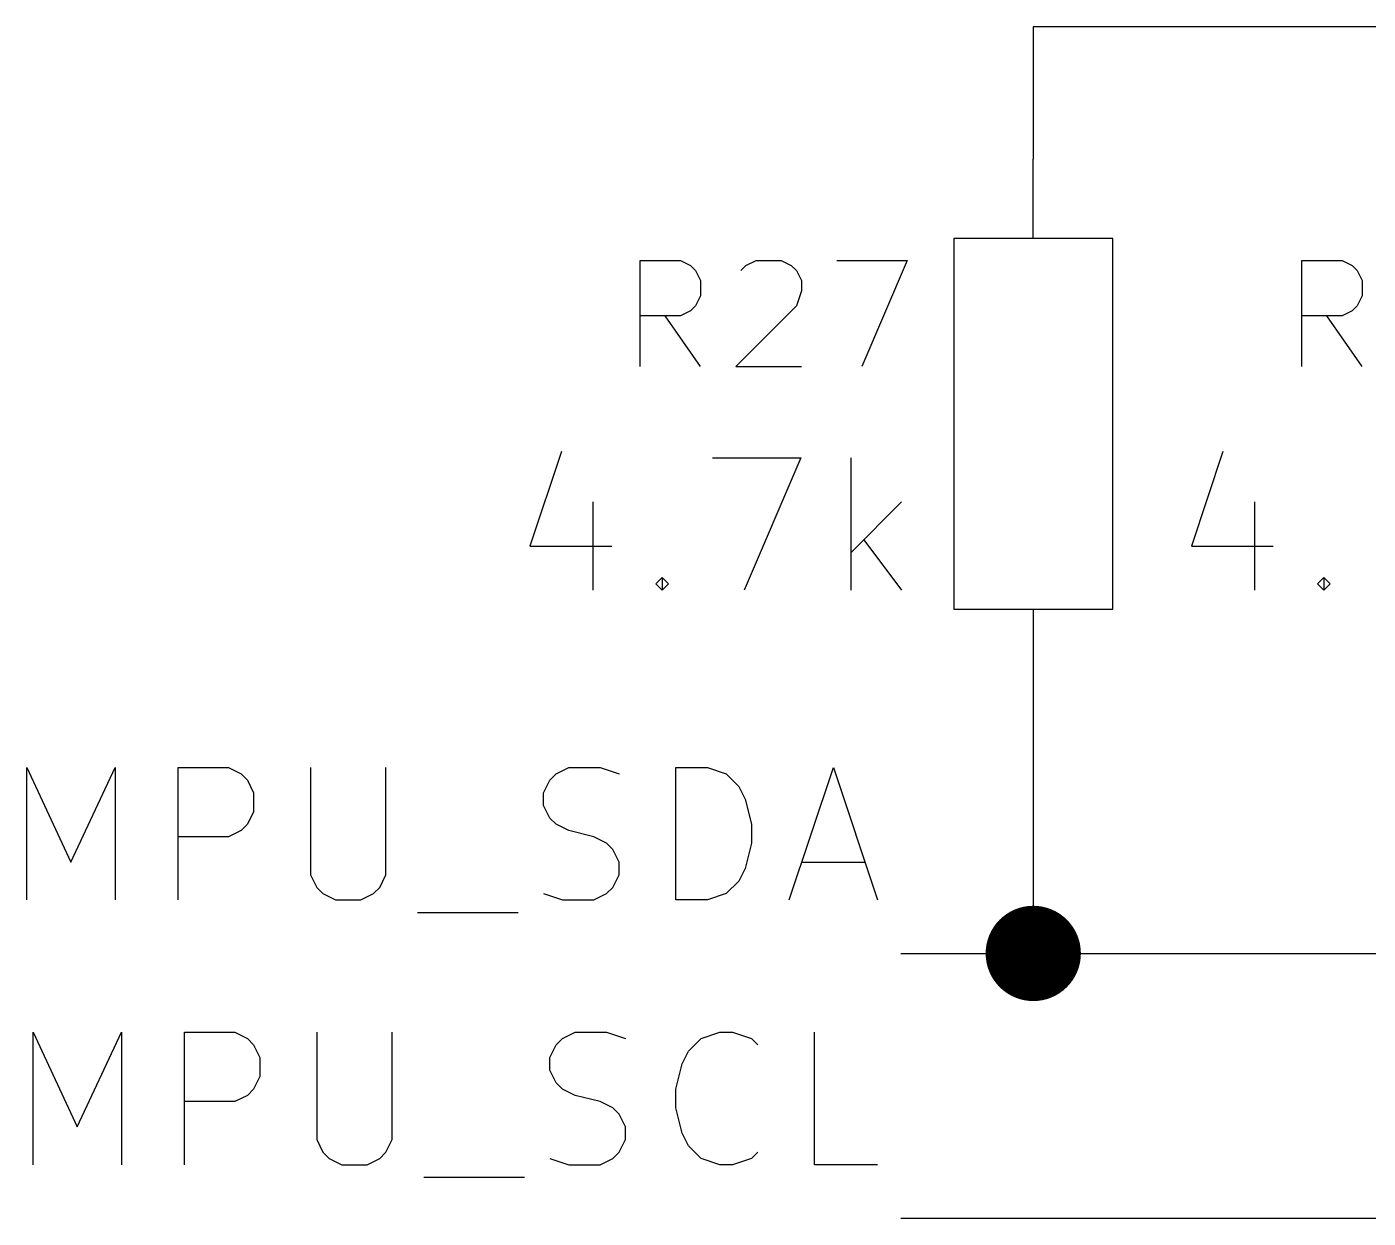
# Model space of a CAD drawing. Header units: inches. Extents: x 0.4 to 16.1, y -11.3 to -0.4.
# Drawn here: x 4.22 to 4.727, y -1.55 to -1.1 of the extents above; entities that cross this region are included whole.
import ezdxf

# ---------------------------------------------------------------- set-up
doc = ezdxf.new("R2010")
doc.units = ezdxf.units.IN
doc.header["$MEASUREMENT"] = 0
for name, color, linetype in [('GREENSIXTYFIVE', 129, 'CONTINUOUS'), ('LIGHTGREEN', 92, 'CONTINUOUS'), ('RED', 14, 'CONTINUOUS'), ('REDSIX', 19, 'CONTINUOUS')]:
    doc.layers.add(name, color=color, linetype=linetype)

msp = doc.modelspace()

# ---------------------------------------------------------------- linework, layer by layer
at = {"layer": 'GREENSIXTYFIVE', "linetype": 'CONTINUOUS'}
for p, q in [((4.45143, -1.22824), (4.45143, -1.18824)), ((4.45143, -1.18824), (4.46667, -1.18824)), ((4.46667, -1.18824), (4.47048, -1.19015)), ((4.47048, -1.19015), (4.47238, -1.19205)), ((4.48952, -1.19205), (4.49143, -1.19015)), ((4.49143, -1.19015), (4.49524, -1.18824)), ((4.49524, -1.18824), (4.50476, -1.18824)), ((4.50476, -1.18824), (4.50857, -1.19015)), ((4.50857, -1.19015), (4.51048, -1.19205)), ((4.52571, -1.18824), (4.55238, -1.18824)), ((4.55238, -1.18824), (4.53524, -1.22824)), ((4.70143, -1.22824), (4.70143, -1.18824)), ((4.70143, -1.18824), (4.71667, -1.18824)), ((4.71667, -1.18824), (4.72048, -1.19015)), ((4.72048, -1.19015), (4.72238, -1.19205)), ((4.47238, -1.19205), (4.47428, -1.19586)), ((4.47428, -1.19586), (4.47428, -1.20157)), ((4.51048, -1.19205), (4.51238, -1.19586)), ((4.51238, -1.19586), (4.51238, -1.19967)), ((4.72238, -1.19205), (4.72428, -1.19586)), ((4.72428, -1.19586), (4.72428, -1.20157)), ((4.51238, -1.19967), (4.51048, -1.20539)), ((4.47238, -1.20539), (4.47048, -1.20729)), ((4.47428, -1.20157), (4.47238, -1.20539)), ((4.51048, -1.20539), (4.48762, -1.22824)), ((4.72238, -1.20539), (4.72048, -1.20729)), ((4.72428, -1.20157), (4.72238, -1.20539)), ((4.46667, -1.20919), (4.45143, -1.20919)), ((4.47428, -1.22824), (4.46095, -1.20919)), ((4.47048, -1.20729), (4.46667, -1.20919)), ((4.71667, -1.20919), (4.70143, -1.20919)), ((4.72428, -1.22824), (4.71095, -1.20919)), ((4.72048, -1.20729), (4.71667, -1.20919)), ((4.48762, -1.22824), (4.51238, -1.22824)), ((4.42167, -1.26043), (4.40976, -1.29614)), ((4.67167, -1.26043), (4.65976, -1.29614)), ((4.47881, -1.2628), (4.51214, -1.2628)), ((4.51214, -1.2628), (4.49072, -1.3128)), ((4.53119, -1.3128), (4.53119, -1.2628)), ((4.43357, -1.27947), (4.43357, -1.3128)), ((4.55024, -1.27947), (4.53119, -1.29852)), ((4.68357, -1.27947), (4.68357, -1.3128)), ((4.40976, -1.29614), (4.44071, -1.29614)), ((4.53595, -1.29376), (4.55024, -1.3128)), ((4.65976, -1.29614), (4.69071, -1.29614)), ((4.45738, -1.31043), (4.45976, -1.30804)), ((4.45976, -1.3128), (4.45738, -1.31043)), ((4.45976, -1.30804), (4.46214, -1.31043)), ((4.45976, -1.30804), (4.45976, -1.3128)), ((4.46214, -1.31043), (4.45976, -1.3128)), ((4.70738, -1.31043), (4.70976, -1.30804)), ((4.70976, -1.3128), (4.70738, -1.31043)), ((4.70976, -1.30804), (4.71214, -1.31043)), ((4.70976, -1.30804), (4.70976, -1.3128)), ((4.71214, -1.31043), (4.70976, -1.3128))]:
    msp.add_line(p, q, dxfattribs=at)
at = {"layer": 'LIGHTGREEN', "linetype": 'CONTINUOUS'}
for p, q in [((4.6, -1.1), (4.6, -1.15)), ((4.85, -1.1), (4.6, -1.1)), ((4.6, -1.35), (4.6, -1.45)), ((4.55, -1.45), (4.6, -1.45)), ((4.6, -1.45), (4.9, -1.45)), ((4.55, -1.55), (4.85, -1.55))]:
    msp.add_line(p, q, dxfattribs=at)
at = {"layer": 'LIGHTGREEN', "const_width": 0.018}
msp.add_lwpolyline([(4.591, -1.45, 1), (4.609, -1.45, 1)], format="xyb", close=True, dxfattribs=at)
at = {"layer": 'RED', "linetype": 'CONTINUOUS'}
for p, q in [((4.6, -1.18), (4.6, -1.15)), ((4.57, -1.18), (4.57, -1.32)), ((4.63, -1.18), (4.57, -1.18)), ((4.63, -1.32), (4.63, -1.18)), ((4.57, -1.32), (4.63, -1.32)), ((4.6, -1.32), (4.6, -1.35))]:
    msp.add_line(p, q, dxfattribs=at)
at = {"layer": 'REDSIX', "linetype": 'CONTINUOUS'}
for p, q in [((4.2197, -1.4298), (4.2197, -1.3798)), ((4.2197, -1.3798), (4.23637, -1.41552)), ((4.23637, -1.41552), (4.25303, -1.3798)), ((4.25303, -1.3798), (4.25303, -1.4298)), ((4.27684, -1.4298), (4.27684, -1.3798)), ((4.27684, -1.3798), (4.29589, -1.3798)), ((4.29589, -1.3798), (4.30065, -1.38218)), ((4.30065, -1.38218), (4.30303, -1.38456)), ((4.32684, -1.3798), (4.32684, -1.42028)), ((4.35541, -1.42028), (4.35541, -1.3798)), ((4.41731, -1.38456), (4.4197, -1.38218)), ((4.4197, -1.38218), (4.42446, -1.3798)), ((4.42446, -1.3798), (4.43636, -1.3798)), ((4.43636, -1.3798), (4.44351, -1.38218)), ((4.46493, -1.4298), (4.46493, -1.3798)), ((4.46493, -1.3798), (4.47684, -1.3798)), ((4.47684, -1.3798), (4.48398, -1.38218)), ((4.48398, -1.38218), (4.48874, -1.38694)), ((4.50779, -1.4298), (4.52446, -1.3798)), ((4.52446, -1.3798), (4.54113, -1.4298)), ((4.30303, -1.38456), (4.30541, -1.38932)), ((4.41494, -1.38932), (4.41731, -1.38456)), ((4.48874, -1.38694), (4.49113, -1.3917)), ((4.30541, -1.38932), (4.30541, -1.39647)), ((4.41494, -1.39409), (4.41494, -1.38932)), ((4.49113, -1.3917), (4.4935, -1.40123)), ((4.30541, -1.39647), (4.30303, -1.40123)), ((4.41731, -1.39885), (4.41494, -1.39409)), ((4.4197, -1.40123), (4.41731, -1.39885)), ((4.30065, -1.40361), (4.29589, -1.40599)), ((4.30303, -1.40123), (4.30065, -1.40361)), ((4.42446, -1.40361), (4.4197, -1.40123)), ((4.43398, -1.40599), (4.42446, -1.40361)), ((4.4935, -1.40123), (4.4935, -1.40837)), ((4.29589, -1.40599), (4.27684, -1.40599)), ((4.43874, -1.40837), (4.43398, -1.40599)), ((4.44113, -1.41075), (4.43874, -1.40837)), ((4.4935, -1.40837), (4.49113, -1.41789)), ((4.44351, -1.41552), (4.44113, -1.41075)), ((4.44351, -1.42028), (4.44351, -1.41552)), ((4.49113, -1.41789), (4.48874, -1.42266)), ((4.51256, -1.41552), (4.53636, -1.41552)), ((4.32684, -1.42028), (4.32922, -1.42504)), ((4.35303, -1.42504), (4.35541, -1.42028)), ((4.44113, -1.42504), (4.44351, -1.42028)), ((4.48874, -1.42266), (4.48398, -1.42742)), ((4.32922, -1.42504), (4.3316, -1.42742)), ((4.3316, -1.42742), (4.33636, -1.4298)), ((4.34589, -1.4298), (4.35065, -1.42742)), ((4.35065, -1.42742), (4.35303, -1.42504)), ((4.41494, -1.42742), (4.42208, -1.4298)), ((4.43398, -1.4298), (4.43874, -1.42742)), ((4.43874, -1.42742), (4.44113, -1.42504)), ((4.48398, -1.42742), (4.47684, -1.4298)), ((4.33636, -1.4298), (4.34589, -1.4298)), ((4.42208, -1.4298), (4.43398, -1.4298)), ((4.47684, -1.4298), (4.46493, -1.4298)), ((4.36732, -1.43456), (4.40541, -1.43456)), ((4.22208, -1.5298), (4.22208, -1.4798)), ((4.22208, -1.4798), (4.23875, -1.51552)), ((4.23875, -1.51552), (4.25541, -1.4798)), ((4.25541, -1.4798), (4.25541, -1.5298)), ((4.27922, -1.5298), (4.27922, -1.4798)), ((4.27922, -1.4798), (4.29827, -1.4798)), ((4.29827, -1.4798), (4.30303, -1.48218)), ((4.32922, -1.4798), (4.32922, -1.52028)), ((4.35779, -1.52028), (4.35779, -1.4798)), ((4.42208, -1.48218), (4.42684, -1.4798)), ((4.42684, -1.4798), (4.43874, -1.4798)), ((4.43874, -1.4798), (4.44589, -1.48218)), ((4.47446, -1.48218), (4.4816, -1.4798)), ((4.4816, -1.4798), (4.48636, -1.4798)), ((4.48636, -1.4798), (4.49351, -1.48218)), ((4.51731, -1.5298), (4.51731, -1.4798)), ((4.30303, -1.48218), (4.30541, -1.48456)), ((4.30541, -1.48456), (4.30779, -1.48932)), ((4.41732, -1.48932), (4.4197, -1.48456)), ((4.4197, -1.48456), (4.42208, -1.48218)), ((4.4697, -1.48694), (4.47446, -1.48218)), ((4.49351, -1.48218), (4.49589, -1.48456)), ((4.30779, -1.48932), (4.30779, -1.49647)), ((4.41732, -1.49409), (4.41732, -1.48932)), ((4.46731, -1.4917), (4.4697, -1.48694)), ((4.4197, -1.49885), (4.41732, -1.49409)), ((4.46494, -1.50123), (4.46731, -1.4917)), ((4.30779, -1.49647), (4.30541, -1.50123)), ((4.42208, -1.50123), (4.4197, -1.49885)), ((4.30303, -1.50361), (4.29827, -1.50599)), ((4.30541, -1.50123), (4.30303, -1.50361)), ((4.42684, -1.50361), (4.42208, -1.50123)), ((4.43637, -1.50599), (4.42684, -1.50361)), ((4.46494, -1.50837), (4.46494, -1.50123)), ((4.29827, -1.50599), (4.27922, -1.50599)), ((4.44113, -1.50837), (4.43637, -1.50599)), ((4.44351, -1.51075), (4.44113, -1.50837)), ((4.46731, -1.51789), (4.46494, -1.50837)), ((4.44589, -1.51552), (4.44351, -1.51075)), ((4.32922, -1.52028), (4.3316, -1.52504)), ((4.35541, -1.52504), (4.35779, -1.52028)), ((4.44351, -1.52504), (4.44589, -1.52028)), ((4.44589, -1.52028), (4.44589, -1.51552)), ((4.4697, -1.52266), (4.46731, -1.51789)), ((4.3316, -1.52504), (4.33398, -1.52742)), ((4.35303, -1.52742), (4.35541, -1.52504)), ((4.44113, -1.52742), (4.44351, -1.52504)), ((4.47446, -1.52742), (4.4697, -1.52266)), ((4.49589, -1.52504), (4.49351, -1.52742)), ((4.33398, -1.52742), (4.33874, -1.5298)), ((4.33874, -1.5298), (4.34827, -1.5298)), ((4.34827, -1.5298), (4.35303, -1.52742)), ((4.41732, -1.52742), (4.42446, -1.5298)), ((4.42446, -1.5298), (4.43637, -1.5298)), ((4.43637, -1.5298), (4.44113, -1.52742)), ((4.4816, -1.5298), (4.47446, -1.52742)), ((4.48636, -1.5298), (4.4816, -1.5298)), ((4.49351, -1.52742), (4.48636, -1.5298)), ((4.54113, -1.5298), (4.51731, -1.5298)), ((4.3697, -1.53456), (4.4078, -1.53456))]:
    msp.add_line(p, q, dxfattribs=at)

doc.saveas('drawing.dxf')
